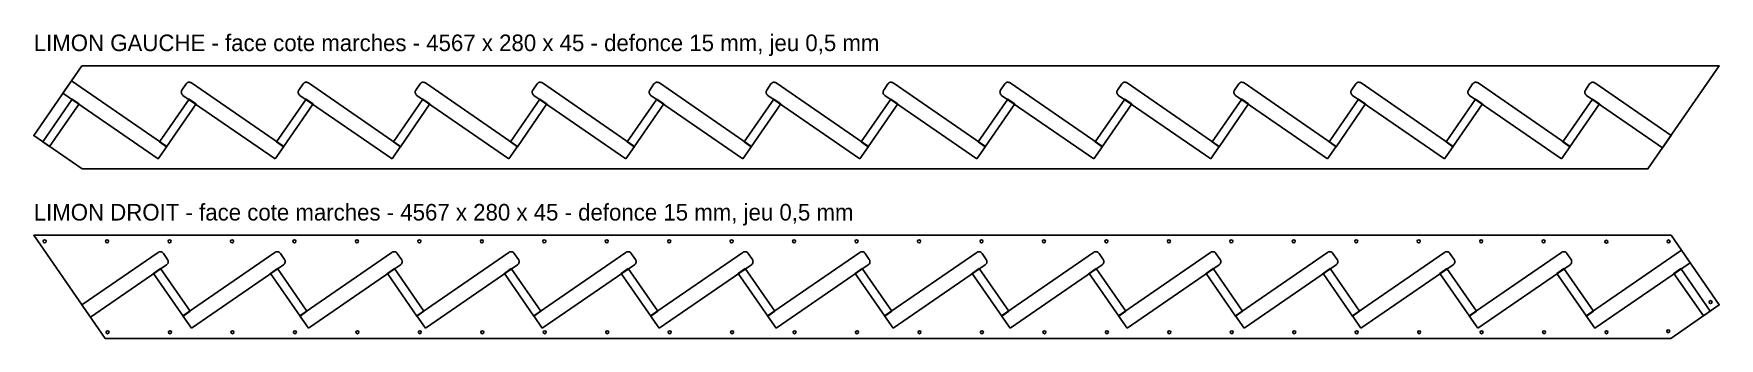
# Model space of a CAD drawing. Header units: millimetres. Extents: x 0 to 4566, y 0 to 827.
import ezdxf

# ---------------------------------------------------------------- set-up
doc = ezdxf.new("R2010")
doc.units = ezdxf.units.MM
for name, color, linetype in [('DECOUPE', 7, 'CONTINUOUS'), ('DEFONCE', 1, 'CONTINUOUS'), ('PERCAGE', 30, 'CONTINUOUS'), ('TEXTE', 3, 'CONTINUOUS')]:
    doc.layers.add(name, color=color, linetype=linetype)

msp = doc.modelspace()

# ---------------------------------------------------------------- linework, layer by layer
at = {"layer": 'DECOUPE'}
for points in [[(130.676, 739.587), (447.491, 739.587), (764.306, 739.587), (1081.121, 739.587), (1397.937, 739.587), (1714.752, 739.587), (2031.567, 739.587), (2348.383, 739.587), (2665.198, 739.587), (2982.013, 739.587), (3298.829, 739.587), (3615.644, 739.587), (3932.459, 739.587), (4249.274, 739.587), (4566.09, 739.587), (4372.917, 459.793), (4056.102, 459.793), (3739.287, 459.793), (3422.471, 459.793), (3105.656, 459.793), (2788.841, 459.793), (2472.025, 459.793), (2155.21, 459.793), (1838.395, 459.793), (1521.58, 459.793), (1204.764, 459.793), (887.949, 459.793), (571.134, 459.793), (254.318, 459.793), (131.112, 459.793), (0, 550.315)], [(4435.414, 279.793), (4118.599, 279.793), (3801.784, 279.793), (3484.968, 279.793), (3168.153, 279.793), (2851.338, 279.793), (2534.522, 279.793), (2217.707, 279.793), (1900.892, 279.793), (1584.077, 279.793), (1267.261, 279.793), (950.446, 279.793), (633.631, 279.793), (316.815, 279.793), (0, 279.793), (193.172, 0), (509.988, 0), (826.803, 0), (1143.618, 0), (1460.434, 0), (1777.249, 0), (2094.064, 0), (2410.88, 0), (2727.695, 0), (3044.51, 0), (3361.326, 0), (3678.141, 0), (3994.956, 0), (4311.771, 0), (4434.977, 0), (4566.09, 90.521)]]:
    msp.add_lwpolyline(points, close=True, dxfattribs=at)
at = {"layer": 'DEFONCE'}
for points in [[(79.258, 665.113), (337.008, 487.158), (360.303, 520.898), (102.552, 698.852)], [(24.276, 533.554), (43.203, 520.487), (123.029, 636.107), (104.102, 649.175)], [(340.807, 533.143), (359.735, 520.075), (439.844, 636.107), (420.917, 649.175)], [(657.623, 533.143), (676.55, 520.075), (756.66, 636.107), (737.733, 649.175)], [(974.438, 533.143), (993.365, 520.075), (1073.475, 636.107), (1054.548, 649.175)], [(1291.253, 533.143), (1310.181, 520.075), (1390.29, 636.107), (1371.363, 649.175)], [(1608.069, 533.143), (1626.996, 520.075), (1707.106, 636.107), (1688.178, 649.175)], [(1924.884, 533.143), (1943.811, 520.075), (2023.921, 636.107), (2004.994, 649.175)], [(2241.699, 533.143), (2260.626, 520.075), (2340.736, 636.107), (2321.809, 649.175)], [(2558.515, 533.143), (2577.442, 520.075), (2657.552, 636.107), (2638.624, 649.175)], [(2875.33, 533.143), (2894.257, 520.075), (2974.367, 636.107), (2955.44, 649.175)], [(3192.145, 533.143), (3211.072, 520.075), (3291.182, 636.107), (3272.255, 649.175)], [(3508.96, 533.143), (3527.888, 520.075), (3607.997, 636.107), (3589.07, 649.175)], [(3825.776, 533.143), (3844.703, 520.075), (3924.813, 636.107), (3905.886, 649.175)], [(4142.591, 533.143), (4161.518, 520.075), (4241.628, 636.107), (4222.701, 649.175)], [(4486.832, 205.319), (4229.081, 27.365), (4205.787, 61.105), (4463.538, 239.059)], [(423.499, 73.349), (404.571, 60.282), (324.462, 176.314), (343.389, 189.381)], [(740.314, 73.349), (721.387, 60.282), (641.277, 176.314), (660.204, 189.381)], [(1057.129, 73.349), (1038.202, 60.282), (958.092, 176.314), (977.02, 189.381)], [(1373.945, 73.349), (1355.017, 60.282), (1274.908, 176.314), (1293.835, 189.381)], [(1690.76, 73.349), (1671.833, 60.282), (1591.723, 176.314), (1610.65, 189.381)], [(2007.575, 73.349), (1988.648, 60.282), (1908.538, 176.314), (1927.465, 189.381)], [(2324.391, 73.349), (2305.463, 60.282), (2225.354, 176.314), (2244.281, 189.381)], [(2641.206, 73.349), (2622.279, 60.282), (2542.169, 176.314), (2561.096, 189.381)], [(2958.021, 73.349), (2939.094, 60.282), (2858.984, 176.314), (2877.911, 189.381)], [(3274.836, 73.349), (3255.909, 60.282), (3175.799, 176.314), (3194.727, 189.381)], [(3591.652, 73.349), (3572.725, 60.282), (3492.615, 176.314), (3511.542, 189.381)], [(3908.467, 73.349), (3889.54, 60.282), (3809.43, 176.314), (3828.357, 189.381)], [(4225.282, 73.349), (4206.355, 60.282), (4126.245, 176.314), (4145.173, 189.381)], [(4541.814, 73.761), (4522.886, 60.693), (4443.061, 176.314), (4461.988, 189.381)]]:
    msp.add_lwpolyline(points, close=True, dxfattribs=at)
for points in [[(653.824, 487.158), (677.118, 520.898), (427.596, 693.171, 0.414214), (412.99, 690.496), (401.627, 674.037, 0.414214), (404.302, 659.431)], [(970.639, 487.158), (993.933, 520.898), (744.412, 693.171, 0.414214), (729.805, 690.496), (718.442, 674.037, 0.414214), (721.117, 659.431)], [(1287.454, 487.158), (1310.749, 520.898), (1061.227, 693.171, 0.414214), (1046.621, 690.496), (1035.258, 674.037, 0.414214), (1037.933, 659.431)], [(1604.27, 487.158), (1627.564, 520.898), (1378.042, 693.171, 0.414214), (1363.436, 690.496), (1352.073, 674.037, 0.414214), (1354.748, 659.431)], [(1921.085, 487.158), (1944.379, 520.898), (1694.858, 693.171, 0.414214), (1680.251, 690.496), (1668.888, 674.037, 0.414214), (1671.563, 659.431)], [(2237.9, 487.158), (2261.195, 520.898), (2011.673, 693.171, 0.414214), (1997.067, 690.496), (1985.704, 674.037, 0.414214), (1988.379, 659.431)], [(2554.716, 487.158), (2578.01, 520.898), (2328.488, 693.171, 0.414214), (2313.882, 690.496), (2302.519, 674.037, 0.414214), (2305.194, 659.431)], [(2871.531, 487.158), (2894.825, 520.898), (2645.304, 693.171, 0.414214), (2630.697, 690.496), (2619.334, 674.037, 0.414214), (2622.009, 659.431)], [(3188.346, 487.158), (3211.641, 520.898), (2962.119, 693.171, 0.414214), (2947.513, 690.496), (2936.149, 674.037, 0.414214), (2938.825, 659.431)], [(3505.162, 487.158), (3528.456, 520.898), (3278.934, 693.171, 0.414214), (3264.328, 690.496), (3252.965, 674.037, 0.414214), (3255.64, 659.431)], [(3821.977, 487.158), (3845.271, 520.898), (3595.749, 693.171, 0.414214), (3581.143, 690.496), (3569.78, 674.037, 0.414214), (3572.455, 659.431)], [(4138.792, 487.158), (4162.086, 520.898), (3912.565, 693.171, 0.414214), (3897.958, 690.496), (3886.595, 674.037, 0.414214), (3889.27, 659.431)], [(4412.404, 516.987), (4435.698, 550.726), (4229.38, 693.171, 0.414214), (4214.774, 690.496), (4203.411, 674.037, 0.414214), (4206.086, 659.431)], [(153.686, 57.193), (130.391, 90.933), (336.71, 233.377, -0.414214), (351.316, 230.702), (362.679, 214.244, -0.414214), (360.004, 199.637)], [(427.298, 27.365), (404.003, 61.105), (653.525, 233.377, -0.414214), (668.131, 230.702), (679.494, 214.244, -0.414214), (676.819, 199.637)], [(744.113, 27.365), (720.819, 61.105), (970.34, 233.377, -0.414214), (984.947, 230.702), (996.31, 214.244, -0.414214), (993.635, 199.637)], [(1060.928, 27.365), (1037.634, 61.105), (1287.156, 233.377, -0.414214), (1301.762, 230.702), (1313.125, 214.244, -0.414214), (1310.45, 199.637)], [(1377.744, 27.365), (1354.449, 61.105), (1603.971, 233.377, -0.414214), (1618.577, 230.702), (1629.94, 214.244, -0.414214), (1627.265, 199.637)], [(1694.559, 27.365), (1671.265, 61.105), (1920.786, 233.377, -0.414214), (1935.393, 230.702), (1946.756, 214.244, -0.414214), (1944.081, 199.637)], [(2011.374, 27.365), (1988.08, 61.105), (2237.602, 233.377, -0.414214), (2252.208, 230.702), (2263.571, 214.244, -0.414214), (2260.896, 199.637)], [(2328.19, 27.365), (2304.895, 61.105), (2554.417, 233.377, -0.414214), (2569.023, 230.702), (2580.386, 214.244, -0.414214), (2577.711, 199.637)], [(2645.005, 27.365), (2621.71, 61.105), (2871.232, 233.377, -0.414214), (2885.838, 230.702), (2897.202, 214.244, -0.414214), (2894.527, 199.637)], [(2961.82, 27.365), (2938.526, 61.105), (3188.047, 233.377, -0.414214), (3202.654, 230.702), (3214.017, 214.244, -0.414214), (3211.342, 199.637)], [(3278.635, 27.365), (3255.341, 61.105), (3504.863, 233.377, -0.414214), (3519.469, 230.702), (3530.832, 214.244, -0.414214), (3528.157, 199.637)], [(3595.451, 27.365), (3572.156, 61.105), (3821.678, 233.377, -0.414214), (3836.284, 230.702), (3847.647, 214.244, -0.414214), (3844.972, 199.637)], [(3912.266, 27.365), (3888.972, 61.105), (4138.493, 233.377, -0.414214), (4153.1, 230.702), (4164.463, 214.244, -0.414214), (4161.788, 199.637)]]:
    msp.add_lwpolyline(points, format="xyb", close=True, dxfattribs=at)
at = {"layer": 'PERCAGE'}
for centre in [(29.591, 263.335), (198.782, 263.335), (367.972, 263.335), (537.163, 263.335), (706.354, 263.335), (875.544, 263.335), (1044.735, 263.335), (1213.926, 263.335), (1383.117, 263.335), (1552.307, 263.335), (1721.498, 263.335), (1890.689, 263.335), (2059.88, 263.335), (2229.07, 263.335), (2398.261, 263.335), (2567.452, 263.335), (2736.642, 263.335), (2905.833, 263.335), (3075.024, 263.335), (3244.215, 263.335), (3413.405, 263.335), (3582.596, 263.335), (3751.787, 263.335), (3920.977, 263.335), (4090.168, 263.335), (4260.201, 262.115), (4428.752, 263.042), (4542.383, 98.458), (200.037, 16.458), (369.228, 16.458), (538.419, 16.458), (707.609, 16.458), (876.8, 16.458), (1045.991, 16.458), (1215.181, 16.458), (1384.372, 16.458), (1553.563, 16.458), (1722.754, 16.458), (1891.944, 16.458), (2061.135, 16.458), (2230.326, 16.458), (2399.517, 16.458), (2568.707, 16.458), (2737.898, 16.458), (2907.089, 16.458), (3076.279, 16.458), (3245.47, 16.458), (3414.661, 16.458), (3583.852, 16.458), (3753.042, 16.458), (3922.233, 16.458), (4091.424, 16.458), (4260.615, 16.458), (4427.807, 19.353)]:
    msp.add_circle(centre, 4, dxfattribs=at)

# ---------------------------------------------------------------- texts
at = {"layer": 'TEXTE'}
for s, p in [('LIMON GAUCHE - face cote marches - 4567 x 280 x 45 - defonce 15 mm, jeu 0,5 mm', (0, 779.587)), ('LIMON DROIT - face cote marches - 4567 x 280 x 45 - defonce 15 mm, jeu 0,5 mm', (0, 319.793))]:
    msp.add_text(s, height=45, dxfattribs=at).set_placement(p)

doc.saveas('drawing.dxf')
